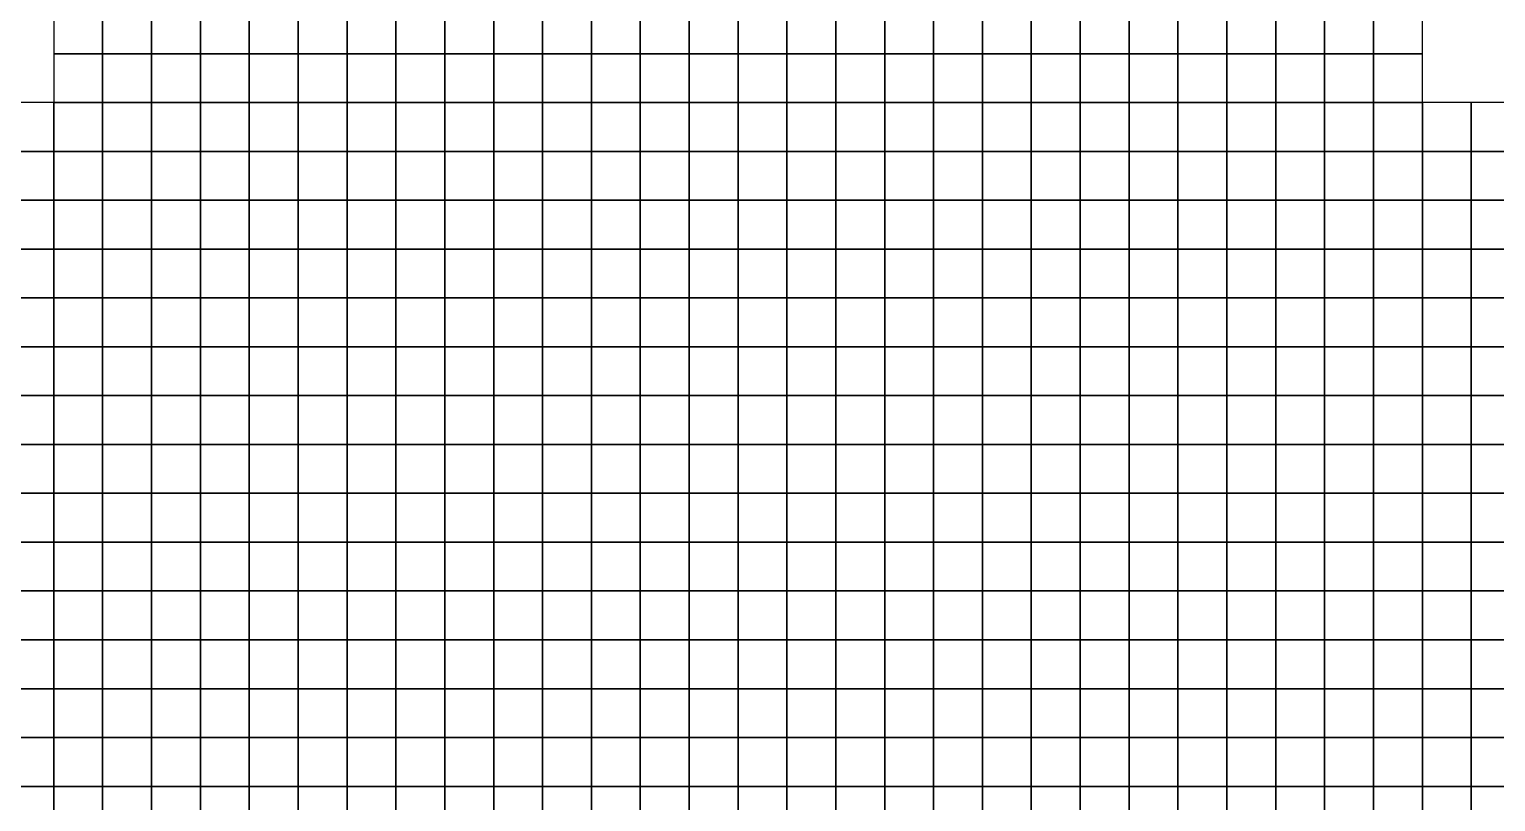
# Model space of a CAD drawing. Extents: x -2.8 to 74.5, y -0.2 to 18.4.
# Drawn here: x 24.07 to 30.07, y 2.94 to 6.1 of the extents above; entities that cross this region are included whole.
import ezdxf

# ---------------------------------------------------------------- set-up
doc = ezdxf.new("R2010")
doc.units = 0
doc.header["$MEASUREMENT"] = 0
doc.layers.add('layer_elements', color=7, linetype='Continuous')

msp = doc.modelspace()

# ---------------------------------------------------------------- linework, layer by layer
at = {"layer": 'layer_elements', "color": 171, "true_color": 0x8080ff}
for points in [[(24.17, 6), (24.37, 6, 0), (24.37, 6.2, 0), (24.17, 6.2)], [(24.77, 6), (24.97, 6), (24.97, 6.2), (24.77, 6.2)], [(24.97, 6), (25.17, 6), (25.17, 6.2), (24.97, 6.2)], [(25.17, 6), (25.37, 6), (25.37, 6.2), (25.17, 6.2)], [(25.37, 6), (25.57, 6), (25.57, 6.2), (25.37, 6.2)], [(25.57, 6), (25.77, 6), (25.77, 6.2), (25.57, 6.2)], [(25.77, 6), (25.97, 6), (25.97, 6.2), (25.77, 6.2)], [(25.97, 6), (26.17, 6), (26.17, 6.2), (25.97, 6.2)], [(26.17, 6), (26.37, 6), (26.37, 6.2), (26.17, 6.2)], [(26.37, 6), (26.57, 6), (26.57, 6.2), (26.37, 6.2)], [(26.57, 6), (26.77, 6), (26.77, 6.2), (26.57, 6.2)], [(26.77, 6), (26.97, 6), (26.97, 6.2), (26.77, 6.2)], [(26.97, 6), (27.17, 6), (27.17, 6.2), (26.97, 6.2)], [(27.17, 6), (27.37, 6), (27.37, 6.2), (27.17, 6.2)], [(27.37, 6), (27.57, 6), (27.57, 6.2), (27.37, 6.2)], [(27.57, 6), (27.77, 6), (27.77, 6.2), (27.57, 6.2)], [(27.77, 6), (27.97, 6), (27.97, 6.2), (27.77, 6.2)], [(27.97, 6), (28.17, 6), (28.17, 6.2), (27.97, 6.2)], [(28.17, 6), (28.37, 6), (28.37, 6.2), (28.17, 6.2)], [(28.37, 6), (28.57, 6), (28.57, 6.2), (28.37, 6.2)], [(28.57, 6), (28.77, 6), (28.77, 6.2), (28.57, 6.2)], [(28.77, 6), (28.97, 6), (28.97, 6.2), (28.77, 6.2)], [(28.97, 6), (29.17, 6), (29.17, 6.2), (28.97, 6.2)], [(24.57, 5.8), (24.77, 5.8), (24.77, 6), (24.57, 6)], [(24.77, 5.8), (24.97, 5.8), (24.97, 6), (24.77, 6)], [(24.97, 5.8), (25.17, 5.8), (25.17, 6), (24.97, 6)], [(25.17, 5.8), (25.37, 5.8), (25.37, 6), (25.17, 6)], [(25.37, 5.8), (25.57, 5.8), (25.57, 6), (25.37, 6)], [(25.57, 5.8), (25.77, 5.8), (25.77, 6), (25.57, 6)], [(25.77, 5.8), (25.97, 5.8), (25.97, 6), (25.77, 6)], [(25.97, 5.8), (26.17, 5.8), (26.17, 6), (25.97, 6)], [(26.17, 5.8), (26.37, 5.8), (26.37, 6), (26.17, 6)], [(26.37, 5.8), (26.57, 5.8), (26.57, 6), (26.37, 6)], [(26.57, 5.8), (26.77, 5.8), (26.77, 6), (26.57, 6)], [(26.77, 5.8), (26.97, 5.8), (26.97, 6), (26.77, 6)], [(26.97, 5.8), (27.17, 5.8), (27.17, 6), (26.97, 6)], [(27.17, 5.8), (27.37, 5.8), (27.37, 6), (27.17, 6)], [(27.37, 5.8), (27.57, 5.8), (27.57, 6), (27.37, 6)], [(27.57, 5.8), (27.77, 5.8), (27.77, 6), (27.57, 6)], [(27.77, 5.8), (27.97, 5.8), (27.97, 6), (27.77, 6)], [(27.97, 5.8), (28.17, 5.8), (28.17, 6), (27.97, 6)], [(28.17, 5.8), (28.37, 5.8), (28.37, 6), (28.17, 6)], [(28.37, 5.8), (28.57, 5.8), (28.57, 6), (28.37, 6)], [(28.57, 5.8), (28.77, 5.8), (28.77, 6), (28.57, 6)], [(28.77, 5.8), (28.97, 5.8), (28.97, 6), (28.77, 6)], [(28.97, 5.8), (29.17, 5.8), (29.17, 6), (28.97, 6)], [(23.97, 5.6), (24.17, 5.6), (24.17, 5.8), (23.97, 5.8)], [(24.57, 5.6), (24.77, 5.6), (24.77, 5.8), (24.57, 5.8)], [(24.77, 5.6), (24.97, 5.6), (24.97, 5.8), (24.77, 5.8)], [(24.97, 5.6), (25.17, 5.6), (25.17, 5.8), (24.97, 5.8)], [(25.17, 5.6), (25.37, 5.6), (25.37, 5.8), (25.17, 5.8)], [(25.37, 5.6), (25.57, 5.6), (25.57, 5.8), (25.37, 5.8)], [(25.57, 5.6), (25.77, 5.6), (25.77, 5.8), (25.57, 5.8)], [(25.77, 5.6), (25.97, 5.6), (25.97, 5.8), (25.77, 5.8)], [(25.97, 5.6), (26.17, 5.6), (26.17, 5.8), (25.97, 5.8)], [(26.17, 5.6), (26.37, 5.6), (26.37, 5.8), (26.17, 5.8)], [(26.37, 5.6), (26.57, 5.6), (26.57, 5.8), (26.37, 5.8)], [(26.57, 5.6), (26.77, 5.6), (26.77, 5.8), (26.57, 5.8)], [(26.77, 5.6), (26.97, 5.6), (26.97, 5.8), (26.77, 5.8)], [(26.97, 5.6), (27.17, 5.6), (27.17, 5.8), (26.97, 5.8)], [(27.17, 5.6), (27.37, 5.6), (27.37, 5.8), (27.17, 5.8)], [(27.37, 5.6), (27.57, 5.6), (27.57, 5.8), (27.37, 5.8)], [(27.57, 5.6), (27.77, 5.6), (27.77, 5.8), (27.57, 5.8)], [(27.77, 5.6), (27.97, 5.6), (27.97, 5.8), (27.77, 5.8)], [(27.97, 5.6), (28.17, 5.6), (28.17, 5.8), (27.97, 5.8)], [(28.17, 5.6), (28.37, 5.6), (28.37, 5.8), (28.17, 5.8)], [(28.37, 5.6), (28.57, 5.6), (28.57, 5.8), (28.37, 5.8)], [(28.57, 5.6), (28.77, 5.6), (28.77, 5.8), (28.57, 5.8)], [(28.77, 5.6), (28.97, 5.6), (28.97, 5.8), (28.77, 5.8)], [(28.97, 5.6), (29.17, 5.6), (29.17, 5.8), (28.97, 5.8)], [(23.97, 5.4), (24.17, 5.4), (24.17, 5.6), (23.97, 5.6)], [(24.77, 5.4), (24.97, 5.4), (24.97, 5.6), (24.77, 5.6)], [(24.97, 5.4), (25.17, 5.4), (25.17, 5.6), (24.97, 5.6)], [(25.17, 5.4), (25.37, 5.4), (25.37, 5.6), (25.17, 5.6)], [(25.37, 5.4), (25.57, 5.4), (25.57, 5.6), (25.37, 5.6)], [(25.57, 5.4), (25.77, 5.4), (25.77, 5.6), (25.57, 5.6)], [(25.77, 5.4), (25.97, 5.4), (25.97, 5.6), (25.77, 5.6)], [(25.97, 5.4), (26.17, 5.4), (26.17, 5.6), (25.97, 5.6)], [(26.17, 5.4), (26.37, 5.4), (26.37, 5.6), (26.17, 5.6)], [(26.37, 5.4), (26.57, 5.4), (26.57, 5.6), (26.37, 5.6)], [(26.57, 5.4), (26.77, 5.4), (26.77, 5.6), (26.57, 5.6)], [(26.77, 5.4), (26.97, 5.4), (26.97, 5.6), (26.77, 5.6)], [(26.97, 5.4), (27.17, 5.4), (27.17, 5.6), (26.97, 5.6)], [(27.17, 5.4), (27.37, 5.4), (27.37, 5.6), (27.17, 5.6)], [(27.37, 5.4), (27.57, 5.4), (27.57, 5.6), (27.37, 5.6)], [(27.57, 5.4), (27.77, 5.4), (27.77, 5.6), (27.57, 5.6)], [(27.77, 5.4), (27.97, 5.4), (27.97, 5.6), (27.77, 5.6)], [(27.97, 5.4), (28.17, 5.4), (28.17, 5.6), (27.97, 5.6)], [(28.17, 5.4), (28.37, 5.4), (28.37, 5.6), (28.17, 5.6)], [(28.37, 5.4), (28.57, 5.4), (28.57, 5.6), (28.37, 5.6)], [(28.57, 5.4), (28.77, 5.4), (28.77, 5.6), (28.57, 5.6)], [(28.77, 5.4), (28.97, 5.4), (28.97, 5.6), (28.77, 5.6)], [(28.97, 5.4), (29.17, 5.4), (29.17, 5.6), (28.97, 5.6)], [(29.77, 5.4), (29.97, 5.4), (29.97, 5.6), (29.77, 5.6, 0)], [(29.97, 5.4), (30.17, 5.4), (30.17, 5.6), (29.97, 5.6)], [(23.97, 5.2), (24.17, 5.2), (24.17, 5.4), (23.97, 5.4)], [(24.77, 5.2), (24.97, 5.2), (24.97, 5.4), (24.77, 5.4)], [(24.97, 5.2), (25.17, 5.2), (25.17, 5.4), (24.97, 5.4)], [(25.17, 5.2), (25.37, 5.2), (25.37, 5.4), (25.17, 5.4)], [(25.37, 5.2), (25.57, 5.2), (25.57, 5.4), (25.37, 5.4)], [(25.57, 5.2), (25.77, 5.2), (25.77, 5.4), (25.57, 5.4)], [(25.77, 5.2), (25.97, 5.2), (25.97, 5.4), (25.77, 5.4)], [(25.97, 5.2), (26.17, 5.2), (26.17, 5.4), (25.97, 5.4)], [(26.17, 5.2), (26.37, 5.2), (26.37, 5.4), (26.17, 5.4)], [(26.37, 5.2), (26.57, 5.2), (26.57, 5.4), (26.37, 5.4)], [(26.57, 5.2), (26.77, 5.2), (26.77, 5.4), (26.57, 5.4)], [(26.77, 5.2), (26.97, 5.2), (26.97, 5.4), (26.77, 5.4)], [(26.97, 5.2), (27.17, 5.2), (27.17, 5.4), (26.97, 5.4)], [(27.17, 5.2), (27.37, 5.2), (27.37, 5.4), (27.17, 5.4)], [(27.37, 5.2), (27.57, 5.2), (27.57, 5.4), (27.37, 5.4)], [(27.57, 5.2), (27.77, 5.2), (27.77, 5.4), (27.57, 5.4)], [(27.77, 5.2), (27.97, 5.2), (27.97, 5.4), (27.77, 5.4)], [(27.97, 5.2), (28.17, 5.2), (28.17, 5.4), (27.97, 5.4)], [(28.17, 5.2), (28.37, 5.2), (28.37, 5.4), (28.17, 5.4)], [(28.37, 5.2), (28.57, 5.2), (28.57, 5.4), (28.37, 5.4)], [(28.57, 5.2), (28.77, 5.2), (28.77, 5.4), (28.57, 5.4)], [(28.77, 5.2), (28.97, 5.2), (28.97, 5.4), (28.77, 5.4)], [(28.97, 5.2), (29.17, 5.2), (29.17, 5.4), (28.97, 5.4)], [(29.97, 5.2), (30.17, 5.2), (30.17, 5.4), (29.97, 5.4)], [(23.97, 5), (24.17, 5), (24.17, 5.2), (23.97, 5.2)], [(24.17, 5), (24.37, 5), (24.37, 5.2), (24.17, 5.2)], [(24.37, 5), (24.57, 5), (24.57, 5.2), (24.37, 5.2)], [(24.57, 5), (24.77, 5), (24.77, 5.2), (24.57, 5.2)], [(24.77, 5), (24.97, 5), (24.97, 5.2), (24.77, 5.2)], [(24.97, 5), (25.17, 5), (25.17, 5.2), (24.97, 5.2)], [(25.17, 5), (25.37, 5), (25.37, 5.2), (25.17, 5.2)], [(25.37, 5), (25.57, 5), (25.57, 5.2), (25.37, 5.2)], [(25.57, 5), (25.77, 5), (25.77, 5.2), (25.57, 5.2)], [(25.77, 5), (25.97, 5), (25.97, 5.2), (25.77, 5.2)], [(25.97, 5), (26.17, 5), (26.17, 5.2), (25.97, 5.2)], [(26.17, 5), (26.37, 5), (26.37, 5.2), (26.17, 5.2)], [(26.37, 5), (26.57, 5), (26.57, 5.2), (26.37, 5.2)], [(26.57, 5), (26.77, 5), (26.77, 5.2), (26.57, 5.2)], [(26.77, 5), (26.97, 5), (26.97, 5.2), (26.77, 5.2)], [(26.97, 5), (27.17, 5), (27.17, 5.2), (26.97, 5.2)], [(27.17, 5), (27.37, 5), (27.37, 5.2), (27.17, 5.2)], [(27.37, 5), (27.57, 5), (27.57, 5.2), (27.37, 5.2)], [(27.57, 5), (27.77, 5), (27.77, 5.2), (27.57, 5.2)], [(27.77, 5), (27.97, 5), (27.97, 5.2), (27.77, 5.2)], [(27.97, 5), (28.17, 5), (28.17, 5.2), (27.97, 5.2)], [(28.17, 5), (28.37, 5), (28.37, 5.2), (28.17, 5.2)], [(28.37, 5), (28.57, 5), (28.57, 5.2), (28.37, 5.2)], [(28.57, 5), (28.77, 5), (28.77, 5.2), (28.57, 5.2)], [(28.77, 5), (28.97, 5), (28.97, 5.2), (28.77, 5.2)], [(28.97, 5), (29.17, 5), (29.17, 5.2), (28.97, 5.2)], [(29.97, 5), (30.17, 5), (30.17, 5.2), (29.97, 5.2)], [(23.97, 4.8), (24.17, 4.8), (24.17, 5), (23.97, 5)], [(24.17, 4.8), (24.37, 4.8), (24.37, 5), (24.17, 5)], [(24.37, 4.8), (24.57, 4.8), (24.57, 5), (24.37, 5)], [(24.57, 4.8), (24.77, 4.8), (24.77, 5), (24.57, 5)], [(24.77, 4.8), (24.97, 4.8), (24.97, 5), (24.77, 5)], [(24.97, 4.8), (25.17, 4.8), (25.17, 5), (24.97, 5)], [(25.17, 4.8), (25.37, 4.8), (25.37, 5), (25.17, 5)], [(25.37, 4.8), (25.57, 4.8), (25.57, 5), (25.37, 5)], [(25.57, 4.8), (25.77, 4.8), (25.77, 5), (25.57, 5)], [(25.77, 4.8), (25.97, 4.8), (25.97, 5), (25.77, 5)], [(25.97, 4.8), (26.17, 4.8), (26.17, 5), (25.97, 5)], [(26.17, 4.8), (26.37, 4.8), (26.37, 5), (26.17, 5)], [(26.37, 4.8), (26.57, 4.8), (26.57, 5), (26.37, 5)], [(26.57, 4.8), (26.77, 4.8), (26.77, 5), (26.57, 5)], [(26.77, 4.8), (26.97, 4.8), (26.97, 5), (26.77, 5)], [(26.97, 4.8), (27.17, 4.8), (27.17, 5), (26.97, 5)], [(27.17, 4.8), (27.37, 4.8), (27.37, 5), (27.17, 5)], [(27.37, 4.8), (27.57, 4.8), (27.57, 5), (27.37, 5)], [(27.57, 4.8), (27.77, 4.8), (27.77, 5), (27.57, 5)], [(27.77, 4.8), (27.97, 4.8), (27.97, 5), (27.77, 5)], [(27.97, 4.8), (28.17, 4.8), (28.17, 5), (27.97, 5)], [(28.17, 4.8), (28.37, 4.8), (28.37, 5), (28.17, 5)], [(28.37, 4.8), (28.57, 4.8), (28.57, 5), (28.37, 5)], [(28.57, 4.8), (28.77, 4.8), (28.77, 5), (28.57, 5)], [(28.77, 4.8), (28.97, 4.8), (28.97, 5), (28.77, 5)], [(28.97, 4.8), (29.17, 4.8), (29.17, 5), (28.97, 5)], [(29.17, 4.8), (29.37, 4.8), (29.37, 5), (29.17, 5)], [(29.37, 4.8), (29.57, 4.8), (29.57, 5), (29.37, 5)], [(29.57, 4.8), (29.77, 4.8), (29.77, 5), (29.57, 5)], [(29.77, 4.8), (29.97, 4.8), (29.97, 5), (29.77, 5)], [(29.97, 4.8), (30.17, 4.8), (30.17, 5), (29.97, 5)], [(23.97, 4.6), (24.17, 4.6), (24.17, 4.8), (23.97, 4.8)], [(24.17, 4.6), (24.37, 4.6), (24.37, 4.8), (24.17, 4.8)], [(24.37, 4.6), (24.57, 4.6), (24.57, 4.8), (24.37, 4.8)], [(24.57, 4.6), (24.77, 4.6), (24.77, 4.8), (24.57, 4.8)], [(24.77, 4.6), (24.97, 4.6), (24.97, 4.8), (24.77, 4.8)], [(24.97, 4.6), (25.17, 4.6), (25.17, 4.8), (24.97, 4.8)], [(25.17, 4.6), (25.37, 4.6), (25.37, 4.8), (25.17, 4.8)], [(25.37, 4.6), (25.57, 4.6), (25.57, 4.8), (25.37, 4.8)], [(25.57, 4.6), (25.77, 4.6), (25.77, 4.8), (25.57, 4.8)], [(25.77, 4.6), (25.97, 4.6), (25.97, 4.8), (25.77, 4.8)], [(25.97, 4.6), (26.17, 4.6), (26.17, 4.8), (25.97, 4.8)], [(26.17, 4.6), (26.37, 4.6), (26.37, 4.8), (26.17, 4.8)], [(26.37, 4.6), (26.57, 4.6), (26.57, 4.8), (26.37, 4.8)], [(26.57, 4.6), (26.77, 4.6), (26.77, 4.8), (26.57, 4.8)], [(26.77, 4.6), (26.97, 4.6), (26.97, 4.8), (26.77, 4.8)], [(26.97, 4.6), (27.17, 4.6), (27.17, 4.8), (26.97, 4.8)], [(27.17, 4.6), (27.37, 4.6), (27.37, 4.8), (27.17, 4.8)], [(27.37, 4.6), (27.57, 4.6), (27.57, 4.8), (27.37, 4.8)], [(27.57, 4.6), (27.77, 4.6), (27.77, 4.8), (27.57, 4.8)], [(27.77, 4.6), (27.97, 4.6), (27.97, 4.8), (27.77, 4.8)], [(27.97, 4.6), (28.17, 4.6), (28.17, 4.8), (27.97, 4.8)], [(28.17, 4.6), (28.37, 4.6), (28.37, 4.8), (28.17, 4.8)], [(28.37, 4.6), (28.57, 4.6), (28.57, 4.8), (28.37, 4.8)], [(28.57, 4.6), (28.77, 4.6), (28.77, 4.8), (28.57, 4.8)], [(28.77, 4.6), (28.97, 4.6), (28.97, 4.8), (28.77, 4.8)], [(28.97, 4.6), (29.17, 4.6), (29.17, 4.8), (28.97, 4.8)], [(29.17, 4.6), (29.37, 4.6), (29.37, 4.8), (29.17, 4.8)], [(29.37, 4.6), (29.57, 4.6), (29.57, 4.8), (29.37, 4.8)], [(29.57, 4.6), (29.77, 4.6), (29.77, 4.8), (29.57, 4.8)], [(29.77, 4.6), (29.97, 4.6), (29.97, 4.8), (29.77, 4.8)], [(29.97, 4.6), (30.17, 4.6), (30.17, 4.8), (29.97, 4.8)], [(23.97, 4.4), (24.17, 4.4), (24.17, 4.6), (23.97, 4.6)], [(24.17, 4.4), (24.37, 4.4), (24.37, 4.6), (24.17, 4.6)], [(24.37, 4.4), (24.57, 4.4), (24.57, 4.6), (24.37, 4.6)], [(24.57, 4.4), (24.77, 4.4), (24.77, 4.6), (24.57, 4.6)], [(24.77, 4.4), (24.97, 4.4), (24.97, 4.6), (24.77, 4.6)], [(24.97, 4.4), (25.17, 4.4), (25.17, 4.6), (24.97, 4.6)], [(25.17, 4.4), (25.37, 4.4), (25.37, 4.6), (25.17, 4.6)], [(25.37, 4.4), (25.57, 4.4), (25.57, 4.6), (25.37, 4.6)], [(25.57, 4.4), (25.77, 4.4), (25.77, 4.6), (25.57, 4.6)], [(25.77, 4.4), (25.97, 4.4), (25.97, 4.6), (25.77, 4.6)], [(25.97, 4.4), (26.17, 4.4), (26.17, 4.6), (25.97, 4.6)], [(26.17, 4.4), (26.37, 4.4), (26.37, 4.6), (26.17, 4.6)], [(26.37, 4.4), (26.57, 4.4), (26.57, 4.6), (26.37, 4.6)], [(26.57, 4.4), (26.77, 4.4), (26.77, 4.6), (26.57, 4.6)], [(26.77, 4.4), (26.97, 4.4), (26.97, 4.6), (26.77, 4.6)], [(26.97, 4.4), (27.17, 4.4), (27.17, 4.6), (26.97, 4.6)], [(27.17, 4.4), (27.37, 4.4), (27.37, 4.6), (27.17, 4.6)], [(27.37, 4.4), (27.57, 4.4), (27.57, 4.6), (27.37, 4.6)], [(27.57, 4.4), (27.77, 4.4), (27.77, 4.6), (27.57, 4.6)], [(27.77, 4.4), (27.97, 4.4), (27.97, 4.6), (27.77, 4.6)], [(27.97, 4.4), (28.17, 4.4), (28.17, 4.6), (27.97, 4.6)], [(28.17, 4.4), (28.37, 4.4), (28.37, 4.6), (28.17, 4.6)], [(28.37, 4.4), (28.57, 4.4), (28.57, 4.6), (28.37, 4.6)], [(28.57, 4.4), (28.77, 4.4), (28.77, 4.6), (28.57, 4.6)], [(28.77, 4.4), (28.97, 4.4), (28.97, 4.6), (28.77, 4.6)], [(28.97, 4.4), (29.17, 4.4), (29.17, 4.6), (28.97, 4.6)], [(29.17, 4.4), (29.37, 4.4), (29.37, 4.6), (29.17, 4.6)], [(29.37, 4.4), (29.57, 4.4), (29.57, 4.6), (29.37, 4.6)], [(29.57, 4.4), (29.77, 4.4), (29.77, 4.6), (29.57, 4.6)], [(29.77, 4.4), (29.97, 4.4), (29.97, 4.6), (29.77, 4.6)], [(29.97, 4.4), (30.17, 4.4), (30.17, 4.6), (29.97, 4.6)], [(23.97, 4.2), (24.17, 4.2), (24.17, 4.4), (23.97, 4.4)], [(24.17, 4.2), (24.37, 4.2), (24.37, 4.4), (24.17, 4.4)], [(24.37, 4.2), (24.57, 4.2), (24.57, 4.4), (24.37, 4.4)], [(24.57, 4.2), (24.77, 4.2), (24.77, 4.4), (24.57, 4.4)], [(24.77, 4.2), (24.97, 4.2), (24.97, 4.4), (24.77, 4.4)], [(24.97, 4.2), (25.17, 4.2), (25.17, 4.4), (24.97, 4.4)], [(25.17, 4.2), (25.37, 4.2), (25.37, 4.4), (25.17, 4.4)], [(25.37, 4.2), (25.57, 4.2), (25.57, 4.4), (25.37, 4.4)], [(25.57, 4.2), (25.77, 4.2), (25.77, 4.4), (25.57, 4.4)], [(25.77, 4.2), (25.97, 4.2), (25.97, 4.4), (25.77, 4.4)], [(25.97, 4.2), (26.17, 4.2), (26.17, 4.4), (25.97, 4.4)], [(26.17, 4.2), (26.37, 4.2), (26.37, 4.4), (26.17, 4.4)], [(26.37, 4.2), (26.57, 4.2), (26.57, 4.4), (26.37, 4.4)], [(26.57, 4.2), (26.77, 4.2), (26.77, 4.4), (26.57, 4.4)], [(26.77, 4.2), (26.97, 4.2), (26.97, 4.4), (26.77, 4.4)], [(26.97, 4.2), (27.17, 4.2), (27.17, 4.4), (26.97, 4.4)], [(27.17, 4.2), (27.37, 4.2), (27.37, 4.4), (27.17, 4.4)], [(27.37, 4.2), (27.57, 4.2), (27.57, 4.4), (27.37, 4.4)], [(27.57, 4.2), (27.77, 4.2), (27.77, 4.4), (27.57, 4.4)], [(27.77, 4.2), (27.97, 4.2), (27.97, 4.4), (27.77, 4.4)], [(27.97, 4.2), (28.17, 4.2), (28.17, 4.4), (27.97, 4.4)], [(28.17, 4.2), (28.37, 4.2), (28.37, 4.4), (28.17, 4.4)], [(28.37, 4.2), (28.57, 4.2), (28.57, 4.4), (28.37, 4.4)], [(28.57, 4.2), (28.77, 4.2), (28.77, 4.4), (28.57, 4.4)], [(28.77, 4.2), (28.97, 4.2), (28.97, 4.4), (28.77, 4.4)], [(28.97, 4.2), (29.17, 4.2), (29.17, 4.4), (28.97, 4.4)], [(29.17, 4.2), (29.37, 4.2), (29.37, 4.4), (29.17, 4.4)], [(29.37, 4.2), (29.57, 4.2), (29.57, 4.4), (29.37, 4.4)], [(29.57, 4.2), (29.77, 4.2), (29.77, 4.4), (29.57, 4.4)], [(29.77, 4.2), (29.97, 4.2), (29.97, 4.4), (29.77, 4.4)], [(29.97, 4.2), (30.17, 4.2), (30.17, 4.4), (29.97, 4.4)], [(23.97, 4), (24.17, 4), (24.17, 4.2), (23.97, 4.2)], [(24.17, 4), (24.37, 4), (24.37, 4.2), (24.17, 4.2)], [(24.37, 4), (24.57, 4), (24.57, 4.2), (24.37, 4.2)], [(24.57, 4), (24.77, 4), (24.77, 4.2), (24.57, 4.2)], [(24.77, 4), (24.97, 4), (24.97, 4.2), (24.77, 4.2)], [(24.97, 4), (25.17, 4), (25.17, 4.2), (24.97, 4.2)], [(25.17, 4), (25.37, 4), (25.37, 4.2), (25.17, 4.2)], [(25.37, 4), (25.57, 4), (25.57, 4.2), (25.37, 4.2)], [(25.57, 4), (25.77, 4), (25.77, 4.2), (25.57, 4.2)], [(25.77, 4), (25.97, 4), (25.97, 4.2), (25.77, 4.2)], [(25.97, 4), (26.17, 4), (26.17, 4.2), (25.97, 4.2)], [(26.17, 4), (26.37, 4), (26.37, 4.2), (26.17, 4.2)], [(26.37, 4), (26.57, 4), (26.57, 4.2), (26.37, 4.2)], [(26.57, 4), (26.77, 4), (26.77, 4.2), (26.57, 4.2)], [(26.77, 4), (26.97, 4), (26.97, 4.2), (26.77, 4.2)], [(26.97, 4), (27.17, 4), (27.17, 4.2), (26.97, 4.2)], [(27.17, 4), (27.37, 4), (27.37, 4.2), (27.17, 4.2)], [(27.37, 4), (27.57, 4), (27.57, 4.2), (27.37, 4.2)], [(27.57, 4), (27.77, 4), (27.77, 4.2), (27.57, 4.2)], [(27.77, 4), (27.97, 4), (27.97, 4.2), (27.77, 4.2)], [(27.97, 4), (28.17, 4), (28.17, 4.2), (27.97, 4.2)], [(28.17, 4), (28.37, 4), (28.37, 4.2), (28.17, 4.2)], [(28.37, 4), (28.57, 4), (28.57, 4.2), (28.37, 4.2)], [(28.57, 4), (28.77, 4), (28.77, 4.2), (28.57, 4.2)], [(28.77, 4), (28.97, 4), (28.97, 4.2), (28.77, 4.2)], [(28.97, 4), (29.17, 4), (29.17, 4.2), (28.97, 4.2)], [(29.17, 4), (29.37, 4), (29.37, 4.2), (29.17, 4.2)], [(29.37, 4), (29.57, 4), (29.57, 4.2), (29.37, 4.2)], [(29.57, 4), (29.77, 4), (29.77, 4.2), (29.57, 4.2)], [(29.77, 4), (29.97, 4), (29.97, 4.2), (29.77, 4.2)], [(29.97, 4), (30.17, 4), (30.17, 4.2), (29.97, 4.2)], [(23.97, 3.8), (24.17, 3.8), (24.17, 4), (23.97, 4)], [(24.17, 3.8), (24.37, 3.8), (24.37, 4), (24.17, 4)], [(24.37, 3.8), (24.57, 3.8), (24.57, 4), (24.37, 4)], [(24.57, 3.8), (24.77, 3.8), (24.77, 4), (24.57, 4)], [(24.77, 3.8), (24.97, 3.8), (24.97, 4), (24.77, 4)], [(24.97, 3.8), (25.17, 3.8), (25.17, 4), (24.97, 4)], [(25.17, 3.8), (25.37, 3.8), (25.37, 4), (25.17, 4)], [(25.37, 3.8), (25.57, 3.8), (25.57, 4), (25.37, 4)], [(25.57, 3.8), (25.77, 3.8), (25.77, 4), (25.57, 4)], [(25.77, 3.8), (25.97, 3.8), (25.97, 4), (25.77, 4)], [(25.97, 3.8), (26.17, 3.8), (26.17, 4), (25.97, 4)], [(26.17, 3.8), (26.37, 3.8), (26.37, 4), (26.17, 4)], [(26.37, 3.8), (26.57, 3.8), (26.57, 4), (26.37, 4)], [(26.57, 3.8), (26.77, 3.8), (26.77, 4), (26.57, 4)], [(26.77, 3.8), (26.97, 3.8), (26.97, 4), (26.77, 4)], [(26.97, 3.8), (27.17, 3.8), (27.17, 4), (26.97, 4)], [(27.17, 3.8), (27.37, 3.8), (27.37, 4), (27.17, 4)], [(27.37, 3.8), (27.57, 3.8), (27.57, 4), (27.37, 4)], [(27.57, 3.8), (27.77, 3.8), (27.77, 4), (27.57, 4)], [(27.77, 3.8), (27.97, 3.8), (27.97, 4), (27.77, 4)], [(27.97, 3.8), (28.17, 3.8), (28.17, 4), (27.97, 4)], [(28.17, 3.8), (28.37, 3.8), (28.37, 4), (28.17, 4)], [(28.37, 3.8), (28.57, 3.8), (28.57, 4), (28.37, 4)], [(28.57, 3.8), (28.77, 3.8), (28.77, 4), (28.57, 4)], [(28.77, 3.8), (28.97, 3.8), (28.97, 4), (28.77, 4)], [(28.97, 3.8), (29.17, 3.8), (29.17, 4), (28.97, 4)], [(29.17, 3.8), (29.37, 3.8), (29.37, 4), (29.17, 4)], [(29.37, 3.8), (29.57, 3.8), (29.57, 4), (29.37, 4)], [(29.57, 3.8), (29.77, 3.8), (29.77, 4), (29.57, 4)], [(29.77, 3.8), (29.97, 3.8), (29.97, 4), (29.77, 4)], [(29.97, 3.8), (30.17, 3.8), (30.17, 4), (29.97, 4)], [(23.97, 3.6), (24.17, 3.6), (24.17, 3.8), (23.97, 3.8)], [(24.17, 3.6), (24.37, 3.6), (24.37, 3.8), (24.17, 3.8)], [(24.37, 3.6), (24.57, 3.6), (24.57, 3.8), (24.37, 3.8)], [(24.57, 3.6), (24.77, 3.6), (24.77, 3.8), (24.57, 3.8)], [(24.77, 3.6), (24.97, 3.6), (24.97, 3.8), (24.77, 3.8)], [(24.97, 3.6), (25.17, 3.6), (25.17, 3.8), (24.97, 3.8)], [(25.17, 3.6), (25.37, 3.6), (25.37, 3.8), (25.17, 3.8)], [(25.37, 3.6), (25.57, 3.6), (25.57, 3.8), (25.37, 3.8)], [(25.57, 3.6), (25.77, 3.6), (25.77, 3.8), (25.57, 3.8)], [(25.77, 3.6), (25.97, 3.6), (25.97, 3.8), (25.77, 3.8)], [(25.97, 3.6), (26.17, 3.6), (26.17, 3.8), (25.97, 3.8)], [(26.17, 3.6), (26.37, 3.6), (26.37, 3.8), (26.17, 3.8)], [(26.37, 3.6), (26.57, 3.6), (26.57, 3.8), (26.37, 3.8)], [(26.57, 3.6), (26.77, 3.6), (26.77, 3.8), (26.57, 3.8)], [(26.77, 3.6), (26.97, 3.6), (26.97, 3.8), (26.77, 3.8)], [(26.97, 3.6), (27.17, 3.6), (27.17, 3.8), (26.97, 3.8)], [(27.17, 3.6), (27.37, 3.6), (27.37, 3.8), (27.17, 3.8)], [(27.37, 3.6), (27.57, 3.6), (27.57, 3.8), (27.37, 3.8)], [(27.57, 3.6), (27.77, 3.6), (27.77, 3.8), (27.57, 3.8)], [(27.77, 3.6), (27.97, 3.6), (27.97, 3.8), (27.77, 3.8)], [(27.97, 3.6), (28.17, 3.6), (28.17, 3.8), (27.97, 3.8)], [(28.17, 3.6), (28.37, 3.6), (28.37, 3.8), (28.17, 3.8)], [(28.37, 3.6), (28.57, 3.6), (28.57, 3.8), (28.37, 3.8)], [(28.57, 3.6), (28.77, 3.6), (28.77, 3.8), (28.57, 3.8)], [(28.77, 3.6), (28.97, 3.6), (28.97, 3.8), (28.77, 3.8)], [(28.97, 3.6), (29.17, 3.6), (29.17, 3.8), (28.97, 3.8)], [(29.17, 3.6), (29.37, 3.6), (29.37, 3.8), (29.17, 3.8)], [(29.37, 3.6), (29.57, 3.6), (29.57, 3.8), (29.37, 3.8)], [(29.57, 3.6), (29.77, 3.6), (29.77, 3.8), (29.57, 3.8)], [(29.77, 3.6), (29.97, 3.6), (29.97, 3.8), (29.77, 3.8)], [(29.97, 3.6), (30.17, 3.6), (30.17, 3.8), (29.97, 3.8)], [(23.97, 3.4), (24.17, 3.4), (24.17, 3.6), (23.97, 3.6)], [(24.17, 3.4), (24.37, 3.4), (24.37, 3.6), (24.17, 3.6)], [(24.37, 3.4), (24.57, 3.4), (24.57, 3.6), (24.37, 3.6)], [(24.57, 3.4), (24.77, 3.4), (24.77, 3.6), (24.57, 3.6)], [(24.77, 3.4), (24.97, 3.4), (24.97, 3.6), (24.77, 3.6)], [(24.97, 3.4), (25.17, 3.4), (25.17, 3.6), (24.97, 3.6)], [(25.17, 3.4), (25.37, 3.4), (25.37, 3.6), (25.17, 3.6)], [(25.37, 3.4), (25.57, 3.4), (25.57, 3.6), (25.37, 3.6)], [(25.57, 3.4), (25.77, 3.4), (25.77, 3.6), (25.57, 3.6)], [(25.77, 3.4), (25.97, 3.4), (25.97, 3.6), (25.77, 3.6)], [(25.97, 3.4), (26.17, 3.4), (26.17, 3.6), (25.97, 3.6)], [(26.17, 3.4), (26.37, 3.4), (26.37, 3.6), (26.17, 3.6)], [(26.37, 3.4), (26.57, 3.4), (26.57, 3.6), (26.37, 3.6)], [(26.57, 3.4), (26.77, 3.4), (26.77, 3.6), (26.57, 3.6)], [(26.77, 3.4), (26.97, 3.4), (26.97, 3.6), (26.77, 3.6)], [(26.97, 3.4), (27.17, 3.4), (27.17, 3.6), (26.97, 3.6)], [(27.17, 3.4), (27.37, 3.4), (27.37, 3.6), (27.17, 3.6)], [(27.37, 3.4), (27.57, 3.4), (27.57, 3.6), (27.37, 3.6)], [(27.57, 3.4), (27.77, 3.4), (27.77, 3.6), (27.57, 3.6)], [(27.77, 3.4), (27.97, 3.4), (27.97, 3.6), (27.77, 3.6)], [(27.97, 3.4), (28.17, 3.4), (28.17, 3.6), (27.97, 3.6)], [(28.17, 3.4), (28.37, 3.4), (28.37, 3.6), (28.17, 3.6)], [(28.37, 3.4), (28.57, 3.4), (28.57, 3.6), (28.37, 3.6)], [(28.57, 3.4), (28.77, 3.4), (28.77, 3.6), (28.57, 3.6)], [(28.77, 3.4), (28.97, 3.4), (28.97, 3.6), (28.77, 3.6)], [(28.97, 3.4), (29.17, 3.4), (29.17, 3.6), (28.97, 3.6)], [(29.17, 3.4), (29.37, 3.4), (29.37, 3.6), (29.17, 3.6)], [(29.37, 3.4), (29.57, 3.4), (29.57, 3.6), (29.37, 3.6)], [(29.57, 3.4), (29.77, 3.4), (29.77, 3.6), (29.57, 3.6)], [(29.77, 3.4), (29.97, 3.4), (29.97, 3.6), (29.77, 3.6)], [(29.97, 3.4), (30.17, 3.4), (30.17, 3.6), (29.97, 3.6)], [(23.97, 3.2), (24.17, 3.2), (24.17, 3.4), (23.97, 3.4)], [(24.17, 3.2), (24.37, 3.2), (24.37, 3.4), (24.17, 3.4)], [(24.37, 3.2), (24.57, 3.2), (24.57, 3.4), (24.37, 3.4)], [(24.57, 3.2), (24.77, 3.2), (24.77, 3.4), (24.57, 3.4)], [(24.77, 3.2), (24.97, 3.2), (24.97, 3.4), (24.77, 3.4)], [(24.97, 3.2), (25.17, 3.2), (25.17, 3.4), (24.97, 3.4)], [(25.17, 3.2), (25.37, 3.2), (25.37, 3.4), (25.17, 3.4)], [(25.37, 3.2), (25.57, 3.2), (25.57, 3.4), (25.37, 3.4)], [(25.57, 3.2), (25.77, 3.2), (25.77, 3.4), (25.57, 3.4)], [(25.77, 3.2), (25.97, 3.2), (25.97, 3.4), (25.77, 3.4)], [(25.97, 3.2), (26.17, 3.2), (26.17, 3.4), (25.97, 3.4)], [(26.17, 3.2), (26.37, 3.2), (26.37, 3.4), (26.17, 3.4)], [(26.37, 3.2), (26.57, 3.2), (26.57, 3.4), (26.37, 3.4)], [(26.57, 3.2), (26.77, 3.2), (26.77, 3.4), (26.57, 3.4)], [(26.77, 3.2), (26.97, 3.2), (26.97, 3.4), (26.77, 3.4)], [(26.97, 3.2), (27.17, 3.2), (27.17, 3.4), (26.97, 3.4)], [(27.17, 3.2), (27.37, 3.2), (27.37, 3.4), (27.17, 3.4)], [(27.37, 3.2), (27.57, 3.2), (27.57, 3.4), (27.37, 3.4)], [(27.57, 3.2), (27.77, 3.2), (27.77, 3.4), (27.57, 3.4)], [(27.77, 3.2), (27.97, 3.2), (27.97, 3.4), (27.77, 3.4)], [(27.97, 3.2), (28.17, 3.2), (28.17, 3.4), (27.97, 3.4)], [(28.17, 3.2), (28.37, 3.2), (28.37, 3.4), (28.17, 3.4)], [(28.37, 3.2), (28.57, 3.2), (28.57, 3.4), (28.37, 3.4)], [(28.57, 3.2), (28.77, 3.2), (28.77, 3.4), (28.57, 3.4)], [(28.77, 3.2), (28.97, 3.2), (28.97, 3.4), (28.77, 3.4)], [(28.97, 3.2), (29.17, 3.2), (29.17, 3.4), (28.97, 3.4)], [(29.17, 3.2), (29.37, 3.2), (29.37, 3.4), (29.17, 3.4)], [(29.37, 3.2), (29.57, 3.2), (29.57, 3.4), (29.37, 3.4)], [(29.57, 3.2), (29.77, 3.2), (29.77, 3.4), (29.57, 3.4)], [(29.77, 3.2), (29.97, 3.2), (29.97, 3.4), (29.77, 3.4)], [(29.97, 3.2), (30.17, 3.2), (30.17, 3.4), (29.97, 3.4)], [(23.97, 3), (24.17, 3), (24.17, 3.2), (23.97, 3.2)], [(24.17, 3), (24.37, 3), (24.37, 3.2), (24.17, 3.2)], [(24.37, 3), (24.57, 3), (24.57, 3.2), (24.37, 3.2)], [(24.57, 3), (24.77, 3), (24.77, 3.2), (24.57, 3.2)], [(24.77, 3), (24.97, 3), (24.97, 3.2), (24.77, 3.2)], [(24.97, 3), (25.17, 3), (25.17, 3.2), (24.97, 3.2)], [(25.17, 3), (25.37, 3), (25.37, 3.2), (25.17, 3.2)], [(25.37, 3), (25.57, 3), (25.57, 3.2), (25.37, 3.2)], [(25.57, 3), (25.77, 3), (25.77, 3.2), (25.57, 3.2)], [(25.77, 3), (25.97, 3), (25.97, 3.2), (25.77, 3.2)], [(25.97, 3), (26.17, 3), (26.17, 3.2), (25.97, 3.2)], [(26.17, 3), (26.37, 3), (26.37, 3.2), (26.17, 3.2)], [(26.37, 3), (26.57, 3), (26.57, 3.2), (26.37, 3.2)], [(26.57, 3), (26.77, 3), (26.77, 3.2), (26.57, 3.2)], [(26.77, 3), (26.97, 3), (26.97, 3.2), (26.77, 3.2)], [(26.97, 3), (27.17, 3), (27.17, 3.2), (26.97, 3.2)], [(27.17, 3), (27.37, 3), (27.37, 3.2), (27.17, 3.2)], [(27.37, 3), (27.57, 3), (27.57, 3.2), (27.37, 3.2)], [(27.57, 3), (27.77, 3), (27.77, 3.2), (27.57, 3.2)], [(27.77, 3), (27.97, 3), (27.97, 3.2), (27.77, 3.2)], [(27.97, 3), (28.17, 3), (28.17, 3.2), (27.97, 3.2)], [(28.17, 3), (28.37, 3), (28.37, 3.2), (28.17, 3.2)], [(28.37, 3), (28.57, 3), (28.57, 3.2), (28.37, 3.2)], [(28.57, 3), (28.77, 3), (28.77, 3.2), (28.57, 3.2)], [(28.77, 3), (28.97, 3), (28.97, 3.2), (28.77, 3.2)], [(28.97, 3), (29.17, 3), (29.17, 3.2), (28.97, 3.2)], [(29.17, 3), (29.37, 3), (29.37, 3.2), (29.17, 3.2)], [(29.37, 3), (29.57, 3), (29.57, 3.2), (29.37, 3.2)], [(29.57, 3), (29.77, 3), (29.77, 3.2), (29.57, 3.2)], [(29.77, 3), (29.97, 3), (29.97, 3.2), (29.77, 3.2)], [(29.97, 3), (30.17, 3), (30.17, 3.2), (29.97, 3.2)], [(23.97, 2.8), (24.17, 2.8), (24.17, 3), (23.97, 3)], [(24.17, 2.8), (24.37, 2.8), (24.37, 3), (24.17, 3)], [(24.37, 2.8), (24.57, 2.8), (24.57, 3), (24.37, 3)], [(24.57, 2.8), (24.77, 2.8), (24.77, 3), (24.57, 3)], [(24.77, 2.8), (24.97, 2.8), (24.97, 3), (24.77, 3)], [(24.97, 2.8), (25.17, 2.8), (25.17, 3), (24.97, 3)], [(25.17, 2.8), (25.37, 2.8), (25.37, 3), (25.17, 3)], [(25.37, 2.8), (25.57, 2.8), (25.57, 3), (25.37, 3)], [(25.57, 2.8), (25.77, 2.8), (25.77, 3), (25.57, 3)], [(25.77, 2.8), (25.97, 2.8), (25.97, 3), (25.77, 3)], [(25.97, 2.8), (26.17, 2.8), (26.17, 3), (25.97, 3)], [(26.17, 2.8), (26.37, 2.8), (26.37, 3), (26.17, 3)], [(26.37, 2.8), (26.57, 2.8), (26.57, 3), (26.37, 3)], [(26.57, 2.8), (26.77, 2.8), (26.77, 3), (26.57, 3)], [(26.77, 2.8), (26.97, 2.8), (26.97, 3), (26.77, 3)], [(26.97, 2.8), (27.17, 2.8), (27.17, 3), (26.97, 3)], [(27.17, 2.8), (27.37, 2.8), (27.37, 3), (27.17, 3)], [(27.37, 2.8), (27.57, 2.8), (27.57, 3), (27.37, 3)], [(27.57, 2.8), (27.77, 2.8), (27.77, 3), (27.57, 3)], [(27.77, 2.8), (27.97, 2.8), (27.97, 3), (27.77, 3)], [(27.97, 2.8), (28.17, 2.8), (28.17, 3), (27.97, 3)], [(28.17, 2.8), (28.37, 2.8), (28.37, 3), (28.17, 3)], [(28.37, 2.8), (28.57, 2.8), (28.57, 3), (28.37, 3)], [(28.57, 2.8), (28.77, 2.8), (28.77, 3), (28.57, 3)], [(28.77, 2.8), (28.97, 2.8), (28.97, 3), (28.77, 3)], [(28.97, 2.8), (29.17, 2.8), (29.17, 3), (28.97, 3)], [(29.17, 2.8), (29.37, 2.8), (29.37, 3), (29.17, 3)], [(29.37, 2.8), (29.57, 2.8), (29.57, 3), (29.37, 3)], [(29.57, 2.8), (29.77, 2.8), (29.77, 3), (29.57, 3)], [(29.77, 2.8), (29.97, 2.8), (29.97, 3), (29.77, 3)], [(29.97, 2.8), (30.17, 2.8), (30.17, 3), (29.97, 3)]]:
    msp.add_3dface(points, dxfattribs=at)
at = {"layer": 'layer_elements', "color": 51, "true_color": 0xffff73}
for points in [[(24.37, 6, 0), (24.57, 6), (24.57, 6.2), (24.37, 6.2, 0)], [(24.57, 6), (24.77, 6), (24.77, 6.2), (24.57, 6.2)], [(29.17, 6), (29.37, 6), (29.37, 6.2), (29.17, 6.2)], [(29.37, 6), (29.57, 6, 0), (29.57, 6.2, 0), (29.37, 6.2)], [(29.57, 6, 0), (29.77, 6), (29.77, 6.2), (29.57, 6.2, 0)], [(24.17, 5.8), (24.37, 5.8, 0), (24.37, 6, 0), (24.17, 6)], [(24.37, 5.8, 0), (24.57, 5.8), (24.57, 6), (24.37, 6, 0)], [(29.17, 5.8), (29.37, 5.8), (29.37, 6), (29.17, 6)], [(29.37, 5.8), (29.57, 5.8, 0), (29.57, 6, 0), (29.37, 6)], [(29.57, 5.8, 0), (29.77, 5.8), (29.77, 6), (29.57, 6, 0)], [(24.37, 5.6, 0), (24.57, 5.6), (24.57, 5.8), (24.37, 5.8, 0)], [(29.17, 5.6), (29.37, 5.6), (29.37, 5.8), (29.17, 5.8)], [(29.77, 5.6, 0), (29.97, 5.6), (29.97, 5.8), (29.77, 5.8)], [(29.97, 5.6), (30.17, 5.6), (30.17, 5.8), (29.97, 5.8)], [(24.17, 5.4), (24.37, 5.4), (24.37, 5.6, 0), (24.17, 5.6)], [(24.57, 5.4), (24.77, 5.4), (24.77, 5.6), (24.57, 5.6)], [(29.17, 5.4), (29.37, 5.4), (29.37, 5.6), (29.17, 5.6)], [(24.17, 5.2), (24.37, 5.2), (24.37, 5.4), (24.17, 5.4)], [(24.37, 5.2), (24.57, 5.2), (24.57, 5.4), (24.37, 5.4)], [(24.57, 5.2), (24.77, 5.2), (24.77, 5.4), (24.57, 5.4)], [(29.17, 5.2), (29.37, 5.2), (29.37, 5.4), (29.17, 5.4)], [(29.37, 5.2), (29.57, 5.2), (29.57, 5.4), (29.37, 5.4)], [(29.57, 5.2), (29.77, 5.2), (29.77, 5.4), (29.57, 5.4)], [(29.77, 5.2), (29.97, 5.2), (29.97, 5.4), (29.77, 5.4)], [(29.17, 5), (29.37, 5), (29.37, 5.2), (29.17, 5.2)], [(29.37, 5), (29.57, 5), (29.57, 5.2), (29.37, 5.2)], [(29.57, 5), (29.77, 5), (29.77, 5.2), (29.57, 5.2)], [(29.77, 5), (29.97, 5), (29.97, 5.2), (29.77, 5.2)]]:
    msp.add_3dface(points, dxfattribs=at)
at = {"layer": 'layer_elements', "color": 40, "true_color": 0xffdc37}
for points in [[(24.17, 5.6), (24.37, 5.6, 0), (24.37, 5.8, 0), (24.17, 5.8)], [(29.37, 5.6), (29.57, 5.6), (29.57, 5.8, 0), (29.37, 5.8)], [(29.57, 5.6), (29.77, 5.6, 0), (29.77, 5.8), (29.57, 5.8, 0)], [(24.37, 5.4), (24.57, 5.4), (24.57, 5.6), (24.37, 5.6, 0)], [(29.37, 5.4), (29.57, 5.4), (29.57, 5.6), (29.37, 5.6)], [(29.57, 5.4), (29.77, 5.4), (29.77, 5.6, 0), (29.57, 5.6)]]:
    msp.add_3dface(points, dxfattribs=at)

doc.saveas('drawing.dxf')
